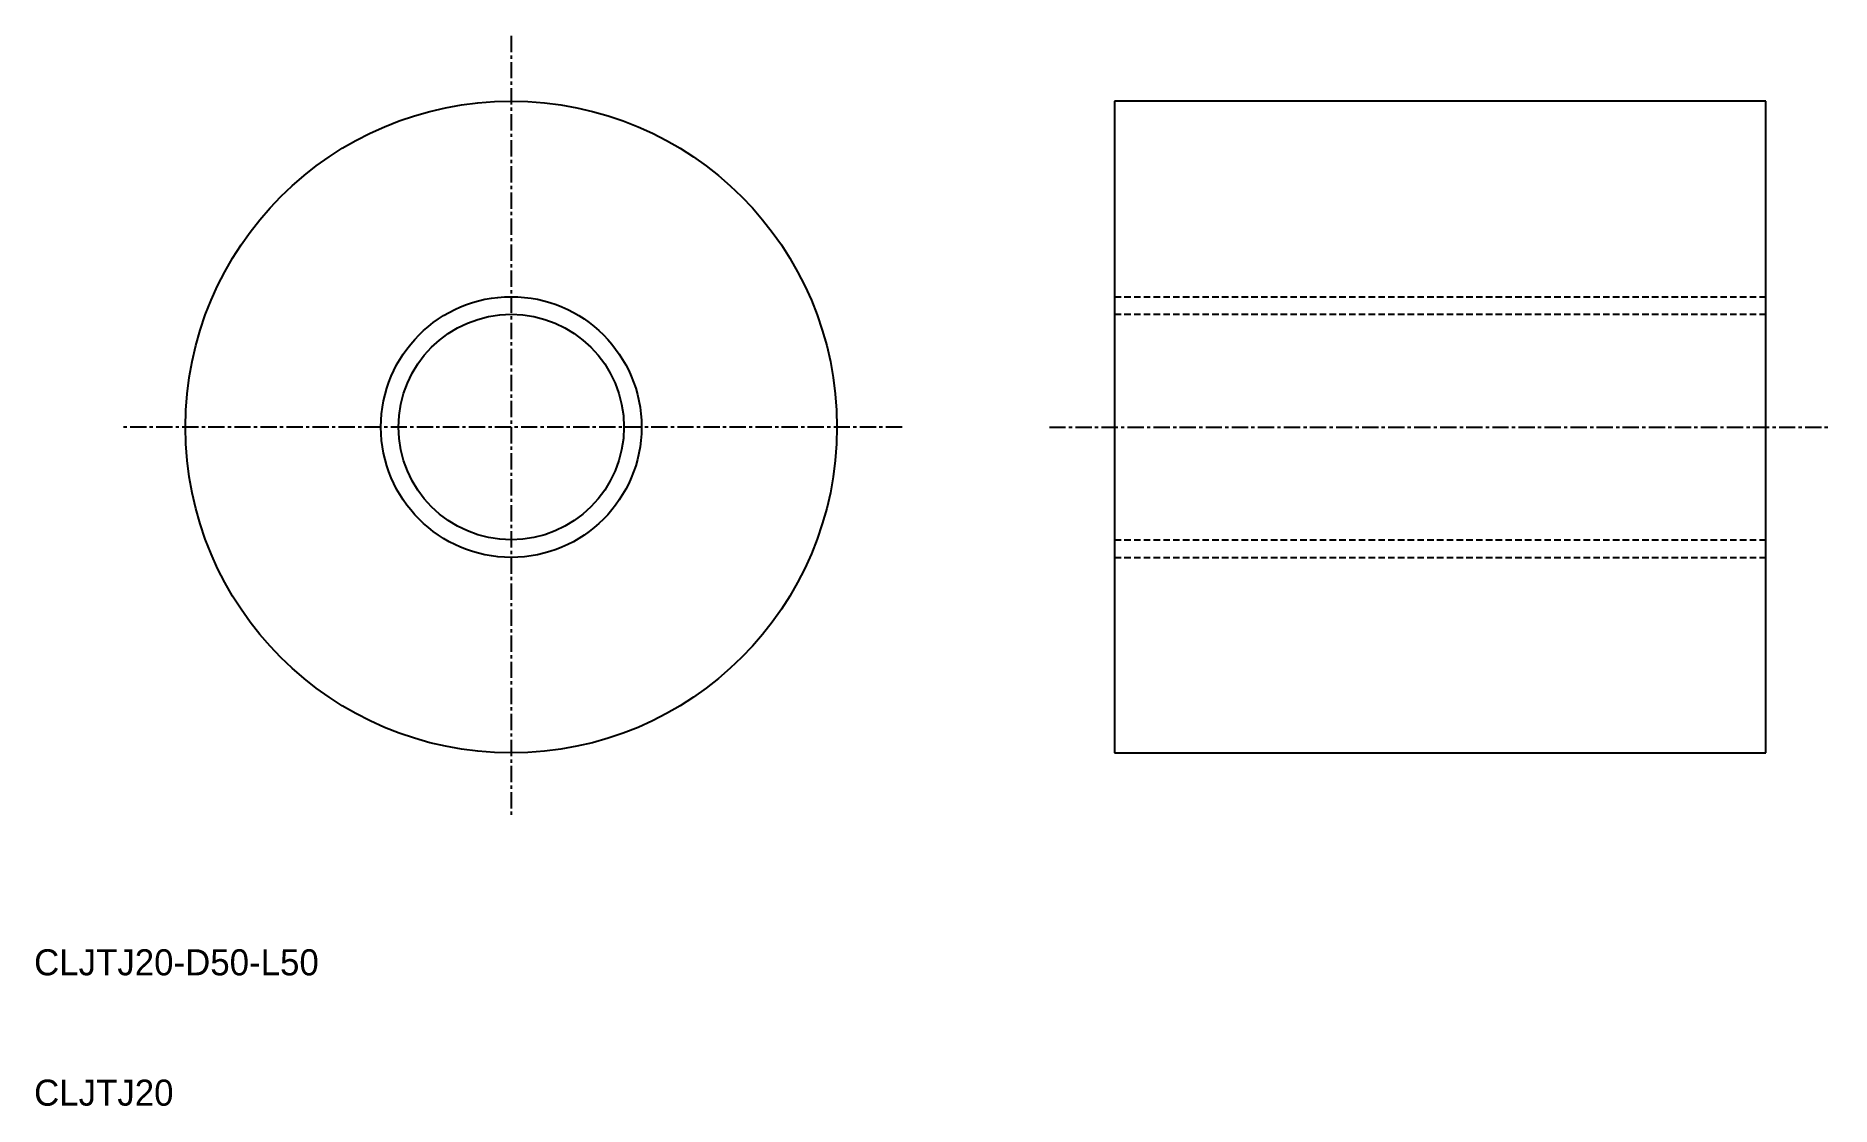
# Model space of a CAD drawing. Extents: x 20 to 157, y 20 to 102.
import ezdxf

# ---------------------------------------------------------------- set-up
doc = ezdxf.new("R2010")
doc.units = 0
doc.linetypes.add('CENTER', pattern=[2, 1.25, -0.25, 0.25, -0.25])
doc.linetypes.add('DASHED', pattern=[0.75, 0.5, -0.25])
doc.layers.get('0').update_dxf_attribs({"linetype": 'CONTINUOUS'})
doc.layers.add('CENTER', color=1, linetype='CENTER')

msp = doc.modelspace()

# ---------------------------------------------------------------- linework, layer by layer
at = {"color": 7, "linetype": 'CONTINUOUS'}
for p, q in [((152.5, 97.06), (102.5, 97.06)), ((102.5, 97.06), (102.5, 47.06)), ((152.5, 47.06), (152.5, 97.06)), ((102.5, 47.06), (152.5, 47.06))]:
    msp.add_line(p, q, dxfattribs=at)
at = {"color": 3, "linetype": 'DASHED'}
for p, q in [((102.5, 82.06), (152.5, 82.06)), ((102.5, 80.71), (152.5, 80.71)), ((102.5, 63.42), (152.5, 63.42)), ((102.5, 62.06), (152.5, 62.06))]:
    msp.add_line(p, q, dxfattribs=at)
at = {"color": 7, "linetype": 'CONTINUOUS'}
for radius in [25, 8.65]:
    msp.add_circle((56.2, 72.06), radius, dxfattribs=at)
at = {"color": 3, "linetype": 'CONTINUOUS'}
msp.add_circle((56.2, 72.06), 10, dxfattribs=at)
at = {"layer": 'CENTER', "color": 1, "linetype": 'CENTER'}
for p, q in [((56.2, 102.06), (56.2, 42.06)), ((86.2, 72.06), (26.2, 72.06)), ((97.5, 72.06), (157.5, 72.06))]:
    msp.add_line(p, q, dxfattribs=at)

# ---------------------------------------------------------------- texts
at = {"color": 7, "linetype": 'CONTINUOUS'}
for s, p in [('CLJTJ20-D50-L50', (19.58, 30)), ('CLJTJ20', (19.58, 20))]:
    msp.add_text(s, height=2, dxfattribs=at).set_placement(p)

doc.saveas('drawing.dxf')
